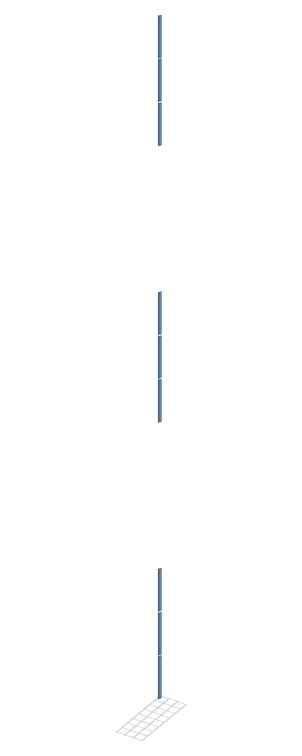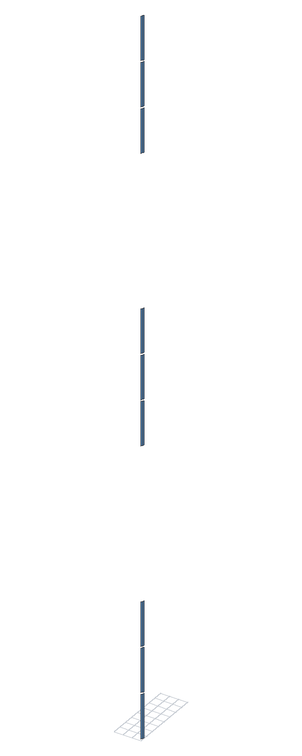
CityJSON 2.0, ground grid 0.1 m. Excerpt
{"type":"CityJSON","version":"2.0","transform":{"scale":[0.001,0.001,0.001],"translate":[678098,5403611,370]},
"CityObjects":{
"building1":{"type":"Building","attributes":{"measuredHeight":18.85},"geometry":[{"type":"MultiSurface","lod":"3","boundaries":[[[0,1,2,3]],[[4,5,6,7]],[[8,9,10,11]],[[12,13,14,15]],[[16,17,18,19]],[[20,21,22,23]],[[24,25,26,27]],[[28,29,30,31]],[[32,33,34,35]],[[36,2,1,37]],[[38,6,5,39]],[[40,10,9,41]],[[42,14,13,43]],[[44,18,17,45]],[[46,22,21,47]],[[48,26,25,49]],[[50,30,29,51]],[[52,34,33,53]]],"semantics":{"surfaces":[{"type":"Window","frameMaterialClass":"Wood","frameMaterialName":"PaintedWood","frameMaterialUncertainty":"0.5","paneMaterialClass":"Glass"}],"values":[0,0,0,0,0,0,0,0,0,0,0,0,0,0,0,0,0,0]}}]}
},
"vertices":[
[644,188,1903],[653,184,1903],[653,184,1418],[644,188,1418],[644,188,1397],[653,184,1397],[653,184,912],[644,188,912],[644,188,2409],[653,184,2409],[653,184,1924],[644,188,1924],[644,188,8303],[653,184,8303],[653,184,7818],[644,188,7818],[644,188,7797],[653,184,7797],[653,184,7312],[644,188,7312],[644,188,8809],[653,184,8809],[653,184,8324],[644,188,8324],[644,188,5103],[653,184,5103],[653,184,4618],[644,188,4618],[644,188,4597],[653,184,4597],[653,184,4112],[644,188,4112],[644,188,5609],[653,184,5609],[653,184,5124],[644,188,5124],[671,175,1418],[671,175,1903],[671,175,912],[671,175,1397],[671,175,1924],[671,175,2409],[671,175,7818],[671,175,8303],[671,175,7312],[671,175,7797],[671,175,8324],[671,175,8809],[671,175,4618],[671,175,5103],[671,175,4112],[671,175,4597],[671,175,5124],[671,175,5609]
]}
